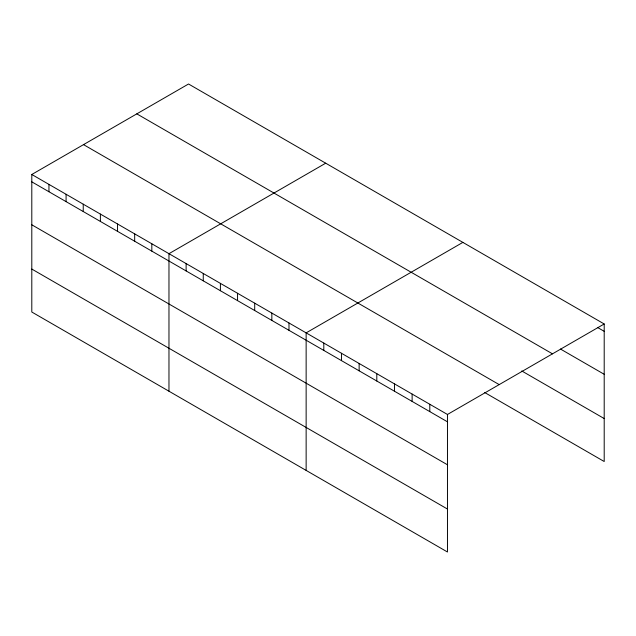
<?xml version="1.0" encoding="UTF-8"?>
<svg xmlns="http://www.w3.org/2000/svg" width="636" height="636" viewBox="0 0 636 636"><rect width="100%" height="100%" fill="white"/><g stroke="black" fill="none" stroke-linecap="round" stroke-linejoin="round"><path stroke-width="0.95" d="M31.8 174.487L447.466 414.473L447.466 552L31.8 312.022L31.8 174.487L188.534 84L604.2 323.978L604.2 461.513L484.743 392.547M325.704 163.19L168.969 253.685L168.969 391.212M462.873 242.388L306.139 332.874L306.139 470.409M447.466 414.473L604.2 323.978M597.466 327.437L604.2 331.324M560.459 349.029L604.2 374.286M136.812 113.86L552.477 353.839M521.759 370.955L604.2 418.552M83.523 144.626L499.188 384.605M31.8 181.84L447.466 421.819M31.8 224.794L447.466 464.781M31.8 269.06L447.466 509.038M429.793 404.273L429.793 411.619M412.128 394.074L412.128 401.419M394.463 383.874L394.463 391.22M376.798 373.674L376.798 381.02M359.133 363.474L359.133 370.82M341.468 353.274L341.468 360.62M323.804 343.074L323.804 350.42M288.99 322.977L288.99 330.322M271.842 313.079L271.842 320.425M254.702 303.181L254.702 310.527M237.554 293.283L237.554 300.629M220.406 283.378L220.406 290.731M203.258 273.48L203.258 280.826M186.117 263.582L186.117 270.928M151.821 243.787L151.821 251.133M134.673 233.889L134.673 241.235M117.533 223.983L117.533 231.329M100.385 214.086L100.385 221.431M83.237 204.188L83.237 211.534M66.088 194.29L66.088 201.636M48.948 184.392L48.948 191.738"/></g></svg>
